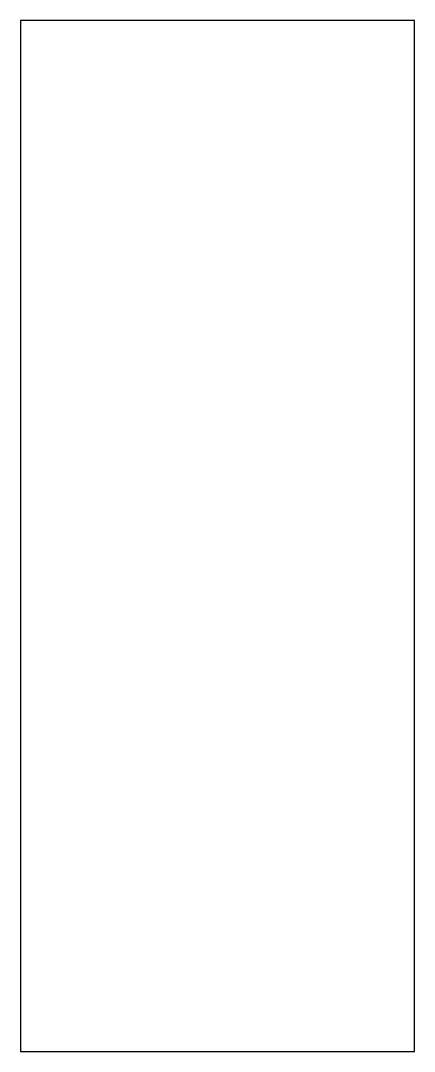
# Model space of a CAD drawing. Header units: metres. Extents: x 144245 to 144311, y 6393373 to 6393546.
import ezdxf

# ---------------------------------------------------------------- set-up
doc = ezdxf.new("R2010")
doc.units = ezdxf.units.M
doc.header["$MEASUREMENT"] = 0
doc.layers.get('0').update_dxf_attribs({"linetype": 'CONTINUOUS', "plot": 0})

msp = doc.modelspace()

# ---------------------------------------------------------------- linework, layer by layer
at = {"color": 6}
msp.add_lwpolyline([(144245.43, 6393372.87), (144311.42, 6393372.87), (144311.42, 6393545.68), (144245.43, 6393545.68)], close=True, dxfattribs=at)

doc.saveas('drawing.dxf')
